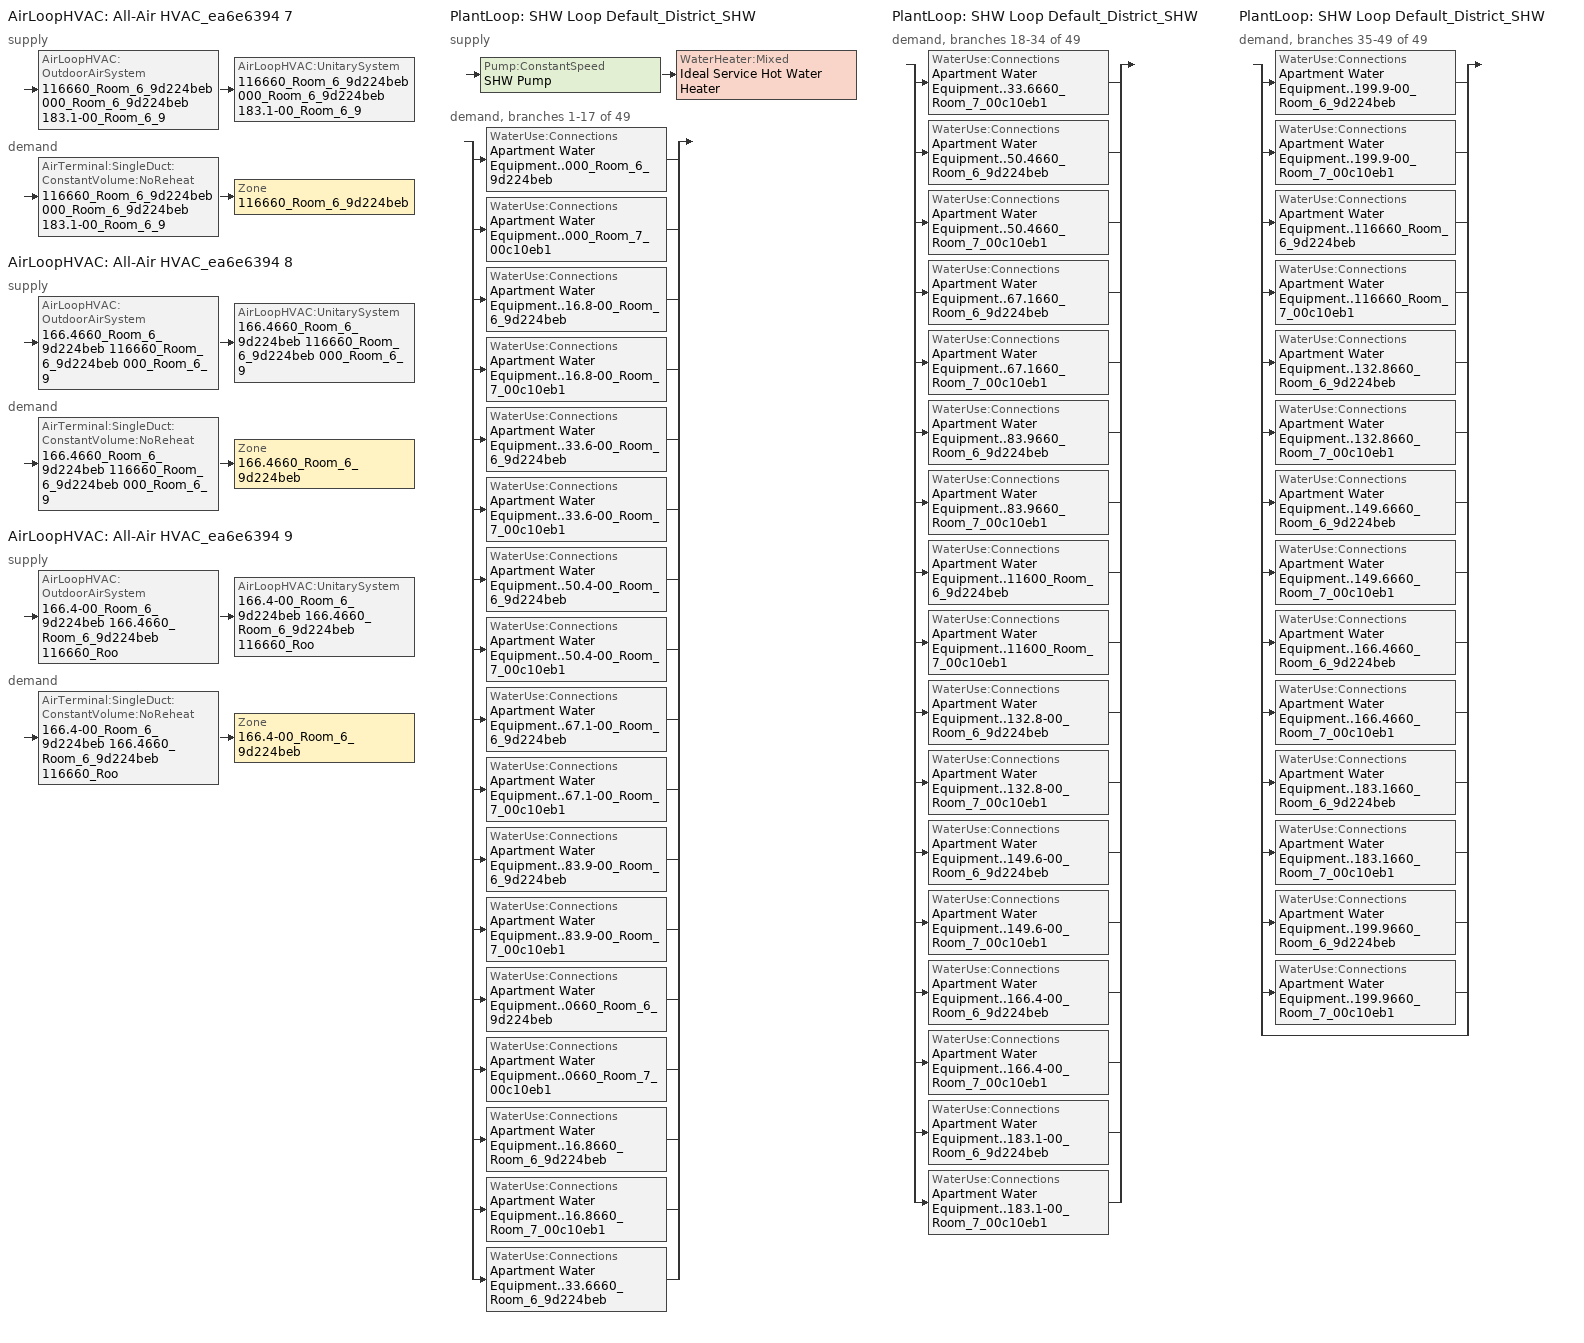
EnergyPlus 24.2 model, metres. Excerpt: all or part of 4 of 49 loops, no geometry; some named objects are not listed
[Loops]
AirLoopHVAC 'All-Air HVAC_ea6e6394 7'
 supply: AirLoopHVAC:OutdoorAirSystem '116660_Room_6_9d224beb 000_Room_6_9d224beb 183.1-00_Room_6_9d224beb 199.9-00_Room_6_9d224beb 67.1660_Room_6_9d224beb 50.4-00_Room_6_9d224beb 199.9660_Room_6_9d224beb 33.6-00_Room_6_9d224beb PSZ-AC OA System' > AirLoopHVAC:UnitarySystem '116660_Room_6_9d224beb 000_Room_6_9d224beb 183.1-00_Room_6_9d224beb 199.9-00_Room_6_9d224beb 67.1660_Room_6_9d224beb 50.4-00_Room_6_9d224beb 199.9660_Room_6_9d224beb 33.6-00_Room_6_9d224beb PSZ-AC Unitary AC'
 demand: AirTerminal:SingleDuct:ConstantVolume:NoReheat '116660_Room_6_9d224beb 000_Room_6_9d224beb 183.1-00_Room_6_9d224beb 199.9-00_Room_6_9d224beb 67.1660_Room_6_9d224beb 50.4-00_Room_6_9d224beb 199.9660_Room_6_9d224beb 33.6-00_Room_6_9d224beb PSZ-AC Diffuser' > Zone '116660_Room_6_9d224beb'
AirLoopHVAC 'All-Air HVAC_ea6e6394 8'
 supply: AirLoopHVAC:OutdoorAirSystem '166.4660_Room_6_9d224beb 116660_Room_6_9d224beb 000_Room_6_9d224beb 183.1-00_Room_6_9d224beb 199.9-00_Room_6_9d224beb 67.1660_Room_6_9d224beb 50.4-00_Room_6_9d224beb 199.9660_Room_6_9d224beb 33.6-00_Room_6_9d224beb PSZ-AC OA System' > AirLoopHVAC:UnitarySystem '166.4660_Room_6_9d224beb 116660_Room_6_9d224beb 000_Room_6_9d224beb 183.1-00_Room_6_9d224beb 199.9-00_Room_6_9d224beb 67.1660_Room_6_9d224beb 50.4-00_Room_6_9d224beb 199.9660_Room_6_9d224beb 33.6-00_Room_6_9d224beb PSZ-AC Unitary AC'
 demand: AirTerminal:SingleDuct:ConstantVolume:NoReheat '166.4660_Room_6_9d224beb 116660_Room_6_9d224beb 000_Room_6_9d224beb 183.1-00_Room_6_9d224beb 199.9-00_Room_6_9d224beb 67.1660_Room_6_9d224beb 50.4-00_Room_6_9d224beb 199.9660_Room_6_9d224beb 33.6-00_Room_6_9d224beb PSZ-AC Diffuser' > Zone '166.4660_Room_6_9d224beb'
AirLoopHVAC 'All-Air HVAC_ea6e6394 9'
 supply: AirLoopHVAC:OutdoorAirSystem '166.4-00_Room_6_9d224beb 166.4660_Room_6_9d224beb 116660_Room_6_9d224beb 000_Room_6_9d224beb 183.1-00_Room_6_9d224beb 199.9-00_Room_6_9d224beb 67.1660_Room_6_9d224beb 50.4-00_Room_6_9d224beb 199.9660_Room_6_9d224beb 33.6-00_Room_6_9d224beb PSZ-AC OA System' > AirLoopHVAC:UnitarySystem '166.4-00_Room_6_9d224beb 166.4660_Room_6_9d224beb 116660_Room_6_9d224beb 000_Room_6_9d224beb 183.1-00_Room_6_9d224beb 199.9-00_Room_6_9d224beb 67.1660_Room_6_9d224beb 50.4-00_Room_6_9d224beb 199.9660_Room_6_9d224beb 33.6-00_Room_6_9d224beb PSZ-AC Unitary AC'
 demand: AirTerminal:SingleDuct:ConstantVolume:NoReheat '166.4-00_Room_6_9d224beb 166.4660_Room_6_9d224beb 116660_Room_6_9d224beb 000_Room_6_9d224beb 183.1-00_Room_6_9d224beb 199.9-00_Room_6_9d224beb 67.1660_Room_6_9d224beb 50.4-00_Room_6_9d224beb 199.9660_Room_6_9d224beb 33.6-00_Room_6_9d224beb PSZ-AC Diffuser' > Zone '166.4-00_Room_6_9d224beb'
PlantLoop 'SHW Loop Default_District_SHW'
 supply: Pump:ConstantSpeed 'SHW Pump' > WaterHeater:Mixed 'Ideal Service Hot Water Heater'
 demand, branches 1-17 of 49: split
  | WaterUse:Connections 'Apartment Water Equipment..000_Room_6_9d224beb'
  | WaterUse:Connections 'Apartment Water Equipment..000_Room_7_00c10eb1'
  | WaterUse:Connections 'Apartment Water Equipment..16.8-00_Room_6_9d224beb'
  | WaterUse:Connections 'Apartment Water Equipment..16.8-00_Room_7_00c10eb1'
  | WaterUse:Connections 'Apartment Water Equipment..33.6-00_Room_6_9d224beb'
  | WaterUse:Connections 'Apartment Water Equipment..33.6-00_Room_7_00c10eb1'
  | WaterUse:Connections 'Apartment Water Equipment..50.4-00_Room_6_9d224beb'
  | WaterUse:Connections 'Apartment Water Equipment..50.4-00_Room_7_00c10eb1'
  | WaterUse:Connections 'Apartment Water Equipment..67.1-00_Room_6_9d224beb'
  | WaterUse:Connections 'Apartment Water Equipment..67.1-00_Room_7_00c10eb1'
  | WaterUse:Connections 'Apartment Water Equipment..83.9-00_Room_6_9d224beb'
  | WaterUse:Connections 'Apartment Water Equipment..83.9-00_Room_7_00c10eb1'
  | WaterUse:Connections 'Apartment Water Equipment..0660_Room_6_9d224beb'
  | WaterUse:Connections 'Apartment Water Equipment..0660_Room_7_00c10eb1'
  | WaterUse:Connections 'Apartment Water Equipment..16.8660_Room_6_9d224beb'
  | WaterUse:Connections 'Apartment Water Equipment..16.8660_Room_7_00c10eb1'
  | WaterUse:Connections 'Apartment Water Equipment..33.6660_Room_6_9d224beb'
PlantLoop 'SHW Loop Default_District_SHW'
 demand, branches 18-34 of 49: split
  | WaterUse:Connections 'Apartment Water Equipment..33.6660_Room_7_00c10eb1'
  | WaterUse:Connections 'Apartment Water Equipment..50.4660_Room_6_9d224beb'
  | WaterUse:Connections 'Apartment Water Equipment..50.4660_Room_7_00c10eb1'
  | WaterUse:Connections 'Apartment Water Equipment..67.1660_Room_6_9d224beb'
  | WaterUse:Connections 'Apartment Water Equipment..67.1660_Room_7_00c10eb1'
  | WaterUse:Connections 'Apartment Water Equipment..83.9660_Room_6_9d224beb'
  | WaterUse:Connections 'Apartment Water Equipment..83.9660_Room_7_00c10eb1'
  | WaterUse:Connections 'Apartment Water Equipment..11600_Room_6_9d224beb'
  | WaterUse:Connections 'Apartment Water Equipment..11600_Room_7_00c10eb1'
  | WaterUse:Connections 'Apartment Water Equipment..132.8-00_Room_6_9d224beb'
  | WaterUse:Connections 'Apartment Water Equipment..132.8-00_Room_7_00c10eb1'
  | WaterUse:Connections 'Apartment Water Equipment..149.6-00_Room_6_9d224beb'
  | WaterUse:Connections 'Apartment Water Equipment..149.6-00_Room_7_00c10eb1'
  | WaterUse:Connections 'Apartment Water Equipment..166.4-00_Room_6_9d224beb'
  | WaterUse:Connections 'Apartment Water Equipment..166.4-00_Room_7_00c10eb1'
  | WaterUse:Connections 'Apartment Water Equipment..183.1-00_Room_6_9d224beb'
  | WaterUse:Connections 'Apartment Water Equipment..183.1-00_Room_7_00c10eb1'
PlantLoop 'SHW Loop Default_District_SHW'
 demand, branches 35-49 of 49: split
  | WaterUse:Connections 'Apartment Water Equipment..199.9-00_Room_6_9d224beb'
  | WaterUse:Connections 'Apartment Water Equipment..199.9-00_Room_7_00c10eb1'
  | WaterUse:Connections 'Apartment Water Equipment..116660_Room_6_9d224beb'
  | WaterUse:Connections 'Apartment Water Equipment..116660_Room_7_00c10eb1'
  | WaterUse:Connections 'Apartment Water Equipment..132.8660_Room_6_9d224beb'
  | WaterUse:Connections 'Apartment Water Equipment..132.8660_Room_7_00c10eb1'
  | WaterUse:Connections 'Apartment Water Equipment..149.6660_Room_6_9d224beb'
  | WaterUse:Connections 'Apartment Water Equipment..149.6660_Room_7_00c10eb1'
  | WaterUse:Connections 'Apartment Water Equipment..166.4660_Room_6_9d224beb'
  | WaterUse:Connections 'Apartment Water Equipment..166.4660_Room_7_00c10eb1'
  | WaterUse:Connections 'Apartment Water Equipment..183.1660_Room_6_9d224beb'
  | WaterUse:Connections 'Apartment Water Equipment..183.1660_Room_7_00c10eb1'
  | WaterUse:Connections 'Apartment Water Equipment..199.9660_Room_6_9d224beb'
  | WaterUse:Connections 'Apartment Water Equipment..199.9660_Room_7_00c10eb1'
  | bypass
[ZoneControl:Thermostat] Temperature Difference Between Cutout And Setpoint {deltaC}=0
Name | Zone or ZoneList | Control Type Schedule | Control 1
116660_Room_6_9d224beb Thermostat | 116660_Room_6_9d224beb | 116660_Room_6_9d224beb Thermostat Schedule | Setpoint_bbafeea7..116660_Room_6_9d224beb
166.4-00_Room_6_9d224beb Thermostat | 166.4-00_Room_6_9d224beb | 166.4-00_Room_6_9d224beb Thermostat Schedule | Setpoint_bbafeea7..166.4-00_Room_6_9d224beb
166.4660_Room_6_9d224beb Thermostat | 166.4660_Room_6_9d224beb | 166.4660_Room_6_9d224beb Thermostat Schedule | Setpoint_bbafeea7..166.4660_Room_6_9d224beb
[ThermostatSetpoint:DualSetpoint] Heating Setpoint Temperature Schedule=17_heating_sch; Cooling Setpoint Temperature Schedule=17_cooling_sch
Setpoint_bbafeea7..116660_Room_6_9d224beb; Setpoint_bbafeea7..166.4-00_Room_6_9d224beb; Setpoint_bbafeea7..166.4660_Room_6_9d224beb
[AirTerminal:SingleDuct:ConstantVolume:NoReheat] Availability Schedule=Always On Discrete; Maximum Air Flow Rate {m3/s}=AutoSize
116660_Room_6_9d224beb 000_Room_6_9d224beb 183.1-00_Room_6_9d224beb 199.9-00_Room_6_9d224beb 67.1660_Room_6_9d224beb 50.4-00_Room_6_9d224beb 199.9660_Room_6_9d224beb 33.6-00_Room_6_9d224beb PSZ-AC Diffuser; 166.4-00_Room_6_9d224beb 166.4660_Room_6_9d224beb 116660_Room_6_9d224beb 000_Room_6_9d224beb 183.1-00_Room_6_9d224beb 199.9-00_Room_6_9d224beb 67.1660_Room_6_9d224beb 50.4-00_Room_6_9d224beb 199.9660_Room_6_9d224beb 33.6-00_Room_6_9d224beb PSZ-AC Diffuser; 166.4660_Room_6_9d224beb 116660_Room_6_9d224beb 000_Room_6_9d224beb 183.1-00_Room_6_9d224beb 199.9-00_Room_6_9d224beb 67.1660_Room_6_9d224beb 50.4-00_Room_6_9d224beb 199.9660_Room_6_9d224beb 33.6-00_Room_6_9d224beb PSZ-AC Diffuser
[Zone equipment]
116660_Room_6_9d224beb: 116660_Room_6_9d224beb 000_Room_6_9d224beb 183.1-00_Room_6_9d224beb 199.9-00_Room_6_9d224beb 67.1660_Room_6_9d224beb 50.4-00_Room_6_9d224beb 199.9660_Room_6_9d224beb 33.6-00_Room_6_9d224beb PSZ-AC Diffuser
166.4-00_Room_6_9d224beb: 166.4-00_Room_6_9d224beb 166.4660_Room_6_9d224beb 116660_Room_6_9d224beb 000_Room_6_9d224beb 183.1-00_Room_6_9d224beb 199.9-00_Room_6_9d224beb 67.1660_Room_6_9d224beb 50.4-00_Room_6_9d224beb 199.9660_Room_6_9d224beb 33.6-00_Room_6_9d224beb PSZ-AC Diffuser
166.4660_Room_6_9d224beb: 166.4660_Room_6_9d224beb 116660_Room_6_9d224beb 000_Room_6_9d224beb 183.1-00_Room_6_9d224beb 199.9-00_Room_6_9d224beb 67.1660_Room_6_9d224beb 50.4-00_Room_6_9d224beb 199.9660_Room_6_9d224beb 33.6-00_Room_6_9d224beb PSZ-AC Diffuser
[Sizing:Zone] Zone Cooling Design Supply Air Temperature Input Method=SupplyAirTemperature; Zone Cooling Design Supply Air Temperature {C}=12.7778; Zone Cooling Design Supply Air Temperature Difference {deltaC}=11.11; Zone Heating Design Supply Air Temperature Input Method=SupplyAirTemperature; Zone Heating Design Supply Air Temperature {C}=50; Zone Heating Design Supply Air Temperature Difference {deltaC}=11.11; Zone Cooling Design Supply Air Humidity Ratio {kgWater/kgDryAir}=0.0085; Zone Heating Design Supply Air Humidity Ratio {kgWater/kgDryAir}=0.008; Cooling Design Air Flow Method=DesignDay; Cooling Design Air Flow Rate {m3/s}=0; Cooling Minimum Air Flow per Zone Floor Area {m3/s-m2}=0.000762; Cooling Minimum Air Flow {m3/s}=0; Cooling Minimum Air Flow Fraction=0; Heating Design Air Flow Method=DesignDay; Heating Design Air Flow Rate {m3/s}=0; Heating Maximum Air Flow per Zone Floor Area {m3/s-m2}=0.002032; Heating Maximum Air Flow {m3/s}=0.141576; Heating Maximum Air Flow Fraction=0.3; Account for Dedicated Outdoor Air System=No; Zone Load Sizing Method=Sensible Load Only No Latent Load; Zone Latent Cooling Design Supply Air Humidity Ratio Input Method=HumidityRatioDifference; Zone Cooling Design Supply Air Humidity Ratio Difference {kgWater/kgDryAir}=0.005; Zone Latent Heating Design Supply Air Humidity Ratio Input Method=HumidityRatioDifference; Zone Humidification Design Supply Air Humidity Ratio Difference {kgWater/kgDryAir}=0.005; Type of Space Sum to Use=Coincident
Name | Design Specification Outdoor Air Object
116660_Room_6_9d224beb | 116660_Room_6_9d224beb DSOA Space List
166.4-00_Room_6_9d224beb | 166.4-00_Room_6_9d224beb DSOA Space List
166.4660_Room_6_9d224beb | 166.4660_Room_6_9d224beb DSOA Space List
[Controller:MechanicalVentilation] Availability Schedule=D_ResNatVentOnCZ01_Yr; Demand Controlled Ventilation=No; System Outdoor Air Method=ZoneSum; Design Specification Outdoor Air Object Name 1=Ventilation_be4b2928
Name | Zone or ZoneList Name 1
Controller Mechanical Ventilation 8 | 116660_Room_6_9d224beb
Controller Mechanical Ventilation 10 | 166.4-00_Room_6_9d224beb
Controller Mechanical Ventilation 9 | 166.4660_Room_6_9d224beb
[DesignSpecification:OutdoorAir]
Ventilation_be4b2928: Outdoor Air Method=Sum; Outdoor Air Flow per Person {m3/s-person}=0; Outdoor Air Flow per Zone Floor Area {m3/s-m2}=0; Outdoor Air Flow per Zone {m3/s}=0.02831; Outdoor Air Flow Air Changes per Hour {1/hr}=0; Outdoor Air Schedule=D_ResNatVentOnCZ01_Yr
[DesignSpecification:OutdoorAir:SpaceList] Space Design Specification Outdoor Air Object Name 1=Ventilation_be4b2928
Name | Space Name 1
116660_Room_6_9d224beb DSOA Space List | 116660_Room_6_9d224beb_Space
166.4-00_Room_6_9d224beb DSOA Space List | 166.4-00_Room_6_9d224beb_Space
166.4660_Room_6_9d224beb DSOA Space List | 166.4660_Room_6_9d224beb_Space
[AirLoopHVAC] Design Supply Air Flow Rate {m3/s}=AutoSize; Design Return Air Flow Fraction of Supply Air Flow=1
All-Air HVAC_ea6e6394 7; All-Air HVAC_ea6e6394 8; All-Air HVAC_ea6e6394 9
[Sizing:System] Type of Load to Size On=Sensible; Design Outdoor Air Flow Rate {m3/s}=Autosize; Central Heating Maximum System Air Flow Ratio=1; Preheat Design Temperature {C}=7.22222; Preheat Design Humidity Ratio {kgWater/kgDryAir}=0.008; Precool Design Temperature {C}=12.7778; Precool Design Humidity Ratio {kgWater/kgDryAir}=0.008; Central Cooling Design Supply Air Temperature {C}=12.7778; Central Heating Design Supply Air Temperature {C}=50; Type of Zone Sum to Use=Coincident; 100% Outdoor Air in Cooling=No; 100% Outdoor Air in Heating=No; Central Cooling Design Supply Air Humidity Ratio {kgWater/kgDryAir}=0.0085; Central Heating Design Supply Air Humidity Ratio {kgWater/kgDryAir}=0.008; Cooling Supply Air Flow Rate Method=DesignDay; Cooling Supply Air Flow Rate {m3/s}=0; Cooling Supply Air Flow Rate Per Floor Area {m3/s-m2}=0.00996765; Cooling Fraction of Autosized Cooling Supply Air Flow Rate=1; Cooling Supply Air Flow Rate Per Unit Cooling Capacity {m3/s-W}=3.94755e-05; Heating Supply Air Flow Rate Method=DesignDay; Heating Supply Air Flow Rate {m3/s}=0; Heating Supply Air Flow Rate Per Floor Area {m3/s-m2}=0.00996765; Heating Fraction of Autosized Heating Supply Air Flow Rate=1; Heating Fraction of Autosized Cooling Supply Air Flow Rate=1; Heating Supply Air Flow Rate Per Unit Heating Capacity {m3/s-W}=3.15882e-05; System Outdoor Air Method=ZoneSum; Zone Maximum Outdoor Air Fraction=1; Cooling Design Capacity Method=CoolingDesignCapacity; Cooling Design Capacity {W}=Autosize; Cooling Design Capacity Per Floor Area {W/m2}=234.7; Fraction of Autosized Cooling Design Capacity=1; Heating Design Capacity Method=HeatingDesignCapacity; Heating Design Capacity {W}=Autosize; Heating Design Capacity Per Floor Area {W/m2}=157; Fraction of Autosized Heating Design Capacity=1; Central Cooling Capacity Control Method=OnOff; Occupant Diversity=Autosize
All-Air HVAC_ea6e6394 7; All-Air HVAC_ea6e6394 8; All-Air HVAC_ea6e6394 9
[Controller:OutdoorAir] Minimum Outdoor Air Flow Rate {m3/s}=Autosize; Maximum Outdoor Air Flow Rate {m3/s}=Autosize; Economizer Control Type=NoEconomizer; Economizer Control Action Type=ModulateFlow; Economizer Maximum Limit Dry-Bulb Temperature {C}=28; Economizer Maximum Limit Enthalpy {J/kg}=64000; Lockout Type=NoLockout; Minimum Limit Type=FixedMinimum; Minimum Outdoor Air Schedule=D_ResNatVentOnCZ01_Yr; High Humidity Control=No; High Humidity Outdoor Air Flow Ratio=1; Control High Indoor Humidity Based on Outdoor Humidity Ratio=Yes; Heat Recovery Bypass Control Type=BypassWhenWithinEconomizerLimits; Economizer Operation Staging=InterlockedWithMechanicalCooling
Name | Mechanical Ventilation Controller
116660_Room_6_9d224beb 000_Room_6_9d224beb 183.1-00_Room_6_9d224beb 199.9-00_Room_6_9d224beb 67.1660_Room_6_9d224beb 50.4-00_Room_6_9d224beb 199.9660_Room_6_9d224beb 33.6-00_Room_6_9d224beb PSZ-AC OA System Controller | Controller Mechanical Ventilation 8
166.4660_Room_6_9d224beb 116660_Room_6_9d224beb 000_Room_6_9d224beb 183.1-00_Room_6_9d224beb 199.9-00_Room_6_9d224beb 67.1660_Room_6_9d224beb 50.4-00_Room_6_9d224beb 199.9660_Room_6_9d224beb 33.6-00_Room_6_9d224beb PSZ-AC OA System Controller | Controller Mechanical Ventilation 9
166.4-00_Room_6_9d224beb 166.4660_Room_6_9d224beb 116660_Room_6_9d224beb 000_Room_6_9d224beb 183.1-00_Room_6_9d224beb 199.9-00_Room_6_9d224beb 67.1660_Room_6_9d224beb 50.4-00_Room_6_9d224beb 199.9660_Room_6_9d224beb 33.6-00_Room_6_9d224beb PSZ-AC OA System Controller | Controller Mechanical Ventilation 10
[SetpointManager:MixedAir] Control Variable=Temperature
Name | Setpoint Node or NodeList
All-Air HVAC_ea6e6394 7 Mixed Air Node OS Default SPM | All-Air HVAC_ea6e6394 7 Mixed Air Node
All-Air HVAC_ea6e6394 8 Mixed Air Node OS Default SPM | All-Air HVAC_ea6e6394 8 Mixed Air Node
All-Air HVAC_ea6e6394 9 Mixed Air Node OS Default SPM | All-Air HVAC_ea6e6394 9 Mixed Air Node
[AirLoopHVAC:UnitarySystem] Control Type=Load; Dehumidification Control Type=None; Availability Schedule=Always On Discrete; Fan Placement=DrawThrough; Supply Air Fan Operating Mode Schedule=Always On Discrete; DX Heating Coil Sizing Ratio=1; Use DOAS DX Cooling Coil=No; Minimum Supply Air Temperature {C}=2; Latent Load Control=SensibleOnlyLoadControl; Cooling Supply Air Flow Rate Method=SupplyAirFlowRate; Cooling Supply Air Flow Rate {m3/s}=Autosize; Heating Supply Air Flow Rate Method=SupplyAirFlowRate; Heating Supply Air Flow Rate {m3/s}=Autosize; No Load Supply Air Flow Rate Method=None; No Load Supply Air Flow Rate Control Set To Low Speed=Yes; Maximum Supply Air Temperature {C}=80; Maximum Outdoor Dry-Bulb Temperature for Supplemental Heater Operation {C}=21; Ancillary On-Cycle Electric Power {W}=0; Ancillary Off-Cycle Electric Power {W}=0
Name | Controlling Zone or Thermostat Location | Supply Fan | Heating Coil | Cooling Coil | Supplemental Heating Coil
116660_Room_6_9d224beb 000_Room_6_9d224beb 183.1-00_Room_6_9d224beb 199.9-00_Room_6_9d224beb 67.1660_Room_6_9d224beb 50.4-00_Room_6_9d224beb 199.9660_Room_6_9d224beb 33.6-00_Room_6_9d224beb PSZ-AC Unitary AC | 116660_Room_6_9d224beb | 116660_Room_6_9d224beb 000_Room_6_9d224beb 183.1-00_Room_6_9d224beb 199.9-00_Room_6_9d224beb 67.1660_Room_6_9d224beb 50.4-00_Room_6_9d224beb 199.9660_Room_6_9d224beb 33.6-00_Room_6_9d224beb PSZ-AC Fan | 116660_Room_6_9d224beb 000_Room_6_9d224beb 183.1-00_Room_6_9d224beb 199.9-00_Room_6_9d224beb 67.1660_Room_6_9d224beb 50.4-00_Room_6_9d224beb 199.9660_Room_6_9d224beb 33.6-00_Room_6_9d224beb PSZ-AC Electric Htg Coil | 116660_Room_6_9d224beb 000_Room_6_9d224beb 183.1-00_Room_6_9d224beb 199.9-00_Room_6_9d224beb 67.1660_Room_6_9d224beb 50.4-00_Room_6_9d224beb 199.9660_Room_6_9d224beb 33.6-00_Room_6_9d224beb PSZ-AC 1spd DX AC Clg Coil | 116660_Room_6_9d224beb 000_Room_6_9d224beb 183.1-00_Room_6_9d224beb 199.9-00_Room_6_9d224beb 67.1660_Room_6_9d224beb 50.4-00_Room_6_9d224beb 199.9660_Room_6_9d224beb 33.6-00_Room_6_9d224beb PSZ-AC No Heat
166.4660_Room_6_9d224beb 116660_Room_6_9d224beb 000_Room_6_9d224beb 183.1-00_Room_6_9d224beb 199.9-00_Room_6_9d224beb 67.1660_Room_6_9d224beb 50.4-00_Room_6_9d224beb 199.9660_Room_6_9d224beb 33.6-00_Room_6_9d224beb PSZ-AC Unitary AC | 166.4660_Room_6_9d224beb | 166.4660_Room_6_9d224beb 116660_Room_6_9d224beb 000_Room_6_9d224beb 183.1-00_Room_6_9d224beb 199.9-00_Room_6_9d224beb 67.1660_Room_6_9d224beb 50.4-00_Room_6_9d224beb 199.9660_Room_6_9d224beb 33.6-00_Room_6_9d224beb PSZ-AC Fan | 166.4660_Room_6_9d224beb 116660_Room_6_9d224beb 000_Room_6_9d224beb 183.1-00_Room_6_9d224beb 199.9-00_Room_6_9d224beb 67.1660_Room_6_9d224beb 50.4-00_Room_6_9d224beb 199.9660_Room_6_9d224beb 33.6-00_Room_6_9d224beb PSZ-AC Electric Htg Coil | 166.4660_Room_6_9d224beb 116660_Room_6_9d224beb 000_Room_6_9d224beb 183.1-00_Room_6_9d224beb 199.9-00_Room_6_9d224beb 67.1660_Room_6_9d224beb 50.4-00_Room_6_9d224beb 199.9660_Room_6_9d224beb 33.6-00_Room_6_9d224beb PSZ-AC 1spd DX AC Clg Coil | 166.4660_Room_6_9d224beb 116660_Room_6_9d224beb 000_Room_6_9d224beb 183.1-00_Room_6_9d224beb 199.9-00_Room_6_9d224beb 67.1660_Room_6_9d224beb 50.4-00_Room_6_9d224beb 199.9660_Room_6_9d224beb 33.6-00_Room_6_9d224beb PSZ-AC No Heat
166.4-00_Room_6_9d224beb 166.4660_Room_6_9d224beb 116660_Room_6_9d224beb 000_Room_6_9d224beb 183.1-00_Room_6_9d224beb 199.9-00_Room_6_9d224beb 67.1660_Room_6_9d224beb 50.4-00_Room_6_9d224beb 199.9660_Room_6_9d224beb 33.6-00_Room_6_9d224beb PSZ-AC Unitary AC | 166.4-00_Room_6_9d224beb | 166.4-00_Room_6_9d224beb 166.4660_Room_6_9d224beb 116660_Room_6_9d224beb 000_Room_6_9d224beb 183.1-00_Room_6_9d224beb 199.9-00_Room_6_9d224beb 67.1660_Room_6_9d224beb 50.4-00_Room_6_9d224beb 199.9660_Room_6_9d224beb 33.6-00_Room_6_9d224beb PSZ-AC Fan | 166.4-00_Room_6_9d224beb 166.4660_Room_6_9d224beb 116660_Room_6_9d224beb 000_Room_6_9d224beb 183.1-00_Room_6_9d224beb 199.9-00_Room_6_9d224beb 67.1660_Room_6_9d224beb 50.4-00_Room_6_9d224beb 199.9660_Room_6_9d224beb 33.6-00_Room_6_9d224beb PSZ-AC Electric Htg Coil | 166.4-00_Room_6_9d224beb 166.4660_Room_6_9d224beb 116660_Room_6_9d224beb 000_Room_6_9d224beb 183.1-00_Room_6_9d224beb 199.9-00_Room_6_9d224beb 67.1660_Room_6_9d224beb 50.4-00_Room_6_9d224beb 199.9660_Room_6_9d224beb 33.6-00_Room_6_9d224beb PSZ-AC 1spd DX AC Clg Coil | 166.4-00_Room_6_9d224beb 166.4660_Room_6_9d224beb 116660_Room_6_9d224beb 000_Room_6_9d224beb 183.1-00_Room_6_9d224beb 199.9-00_Room_6_9d224beb 67.1660_Room_6_9d224beb 50.4-00_Room_6_9d224beb 199.9660_Room_6_9d224beb 33.6-00_Room_6_9d224beb PSZ-AC No Heat
[Fan:OnOff] Availability Schedule=Always On Discrete; Fan Total Efficiency=0.54; Pressure Rise {Pa}=622.099; Maximum Flow Rate {m3/s}=Autosize; Motor Efficiency=0.9; Motor In Airstream Fraction=1
Name | Fan Power Ratio Function of Speed Ratio Curve | Fan Efficiency Ratio Function of Speed Ratio Curve
116660_Room_6_9d224beb 000_Room_6_9d224beb 183.1-00_Room_6_9d224beb 199.9-00_Room_6_9d224beb 67.1660_Room_6_9d224beb 50.4-00_Room_6_9d224beb 199.9660_Room_6_9d224beb 33.6-00_Room_6_9d224beb PSZ-AC Fan | Fan On Off Power Curve 7 | Fan On Off Efficiency Curve 7
166.4660_Room_6_9d224beb 116660_Room_6_9d224beb 000_Room_6_9d224beb 183.1-00_Room_6_9d224beb 199.9-00_Room_6_9d224beb 67.1660_Room_6_9d224beb 50.4-00_Room_6_9d224beb 199.9660_Room_6_9d224beb 33.6-00_Room_6_9d224beb PSZ-AC Fan | Fan On Off Power Curve 8 | Fan On Off Efficiency Curve 8
166.4-00_Room_6_9d224beb 166.4660_Room_6_9d224beb 116660_Room_6_9d224beb 000_Room_6_9d224beb 183.1-00_Room_6_9d224beb 199.9-00_Room_6_9d224beb 67.1660_Room_6_9d224beb 50.4-00_Room_6_9d224beb 199.9660_Room_6_9d224beb 33.6-00_Room_6_9d224beb PSZ-AC Fan | Fan On Off Power Curve 9 | Fan On Off Efficiency Curve 9
[Coil:Heating:Electric] Efficiency=1
Name | Availability Schedule | Nominal Capacity {W}
116660_Room_6_9d224beb 000_Room_6_9d224beb 183.1-00_Room_6_9d224beb 199.9-00_Room_6_9d224beb 67.1660_Room_6_9d224beb 50.4-00_Room_6_9d224beb 199.9660_Room_6_9d224beb 33.6-00_Room_6_9d224beb PSZ-AC Electric Htg Coil; 166.4660_Room_6_9d224beb 116660_Room_6_9d224beb 000_Room_6_9d224beb 183.1-00_Room_6_9d224beb 199.9-00_Room_6_9d224beb 67.1660_Room_6_9d224beb 50.4-00_Room_6_9d224beb 199.9660_Room_6_9d224beb 33.6-00_Room_6_9d224beb PSZ-AC Electric Htg Coil; 166.4-00_Room_6_9d224beb 166.4660_Room_6_9d224beb 116660_Room_6_9d224beb 000_Room_6_9d224beb 183.1-00_Room_6_9d224beb 199.9-00_Room_6_9d224beb 67.1660_Room_6_9d224beb 50.4-00_Room_6_9d224beb 199.9660_Room_6_9d224beb 33.6-00_Room_6_9d224beb PSZ-AC Electric Htg Coil | Always On Discrete | Autosize
116660_Room_6_9d224beb 000_Room_6_9d224beb 183.1-00_Room_6_9d224beb 199.9-00_Room_6_9d224beb 67.1660_Room_6_9d224beb 50.4-00_Room_6_9d224beb 199.9660_Room_6_9d224beb 33.6-00_Room_6_9d224beb PSZ-AC No Heat; 166.4660_Room_6_9d224beb 116660_Room_6_9d224beb 000_Room_6_9d224beb 183.1-00_Room_6_9d224beb 199.9-00_Room_6_9d224beb 67.1660_Room_6_9d224beb 50.4-00_Room_6_9d224beb 199.9660_Room_6_9d224beb 33.6-00_Room_6_9d224beb PSZ-AC No Heat; 166.4-00_Room_6_9d224beb 166.4660_Room_6_9d224beb 116660_Room_6_9d224beb 000_Room_6_9d224beb 183.1-00_Room_6_9d224beb 199.9-00_Room_6_9d224beb 67.1660_Room_6_9d224beb 50.4-00_Room_6_9d224beb 199.9660_Room_6_9d224beb 33.6-00_Room_6_9d224beb PSZ-AC No Heat | Always Off Discrete | 0
[Coil:Cooling:DX:SingleSpeed] Availability Schedule=Always On Discrete; Gross Rated Total Cooling Capacity {W}=Autosize; Gross Rated Sensible Heat Ratio=Autosize; Gross Rated Cooling COP {W/W}=3; Rated Air Flow Rate {m3/s}=Autosize; Rated Evaporator Fan Power Per Volume Flow Rate 2017 {W/(m3/s)}=773.3; Rated Evaporator Fan Power Per Volume Flow Rate 2023 {W/(m3/s)}=934.4; Minimum Outdoor Dry-Bulb Temperature for Compressor Operation {C}=-25; Nominal Time for Condensate Removal to Begin {s}=0; Ratio of Initial Moisture Evaporation Rate and Steady State Latent Capacity=0; Maximum Cycling Rate {cycles/hr}=0; Latent Capacity Time Constant {s}=0; Condenser Type=AirCooled; Evaporative Condenser Effectiveness=0.9; Evaporative Condenser Air Flow Rate {m3/s}=Autosize; Evaporative Condenser Pump Rated Power Consumption {W}=Autosize; Crankcase Heater Capacity {W}=0; Maximum Outdoor Dry-Bulb Temperature for Crankcase Heater Operation {C}=10; Basin Heater Capacity {W/K}=0; Basin Heater Setpoint Temperature {C}=2
Name | Total Cooling Capacity Function of Temperature Curve | Total Cooling Capacity Function of Flow Fraction Curve | Energy Input Ratio Function of Temperature Curve | Energy Input Ratio Function of Flow Fraction Curve | Part Load Fraction Correlation Curve
116660_Room_6_9d224beb 000_Room_6_9d224beb 183.1-00_Room_6_9d224beb 199.9-00_Room_6_9d224beb 67.1660_Room_6_9d224beb 50.4-00_Room_6_9d224beb 199.9660_Room_6_9d224beb 33.6-00_Room_6_9d224beb PSZ-AC 1spd DX AC Clg Coil | Curve Biquadratic 31 | Curve Quadratic 46 | Curve Biquadratic 32 | Curve Quadratic 47 | Curve Quadratic 48
166.4660_Room_6_9d224beb 116660_Room_6_9d224beb 000_Room_6_9d224beb 183.1-00_Room_6_9d224beb 199.9-00_Room_6_9d224beb 67.1660_Room_6_9d224beb 50.4-00_Room_6_9d224beb 199.9660_Room_6_9d224beb 33.6-00_Room_6_9d224beb PSZ-AC 1spd DX AC Clg Coil | Curve Biquadratic 35 | Curve Quadratic 52 | Curve Biquadratic 36 | Curve Quadratic 53 | Curve Quadratic 54
166.4-00_Room_6_9d224beb 166.4660_Room_6_9d224beb 116660_Room_6_9d224beb 000_Room_6_9d224beb 183.1-00_Room_6_9d224beb 199.9-00_Room_6_9d224beb 67.1660_Room_6_9d224beb 50.4-00_Room_6_9d224beb 199.9660_Room_6_9d224beb 33.6-00_Room_6_9d224beb PSZ-AC 1spd DX AC Clg Coil | Curve Biquadratic 39 | Curve Quadratic 58 | Curve Biquadratic 40 | Curve Quadratic 59 | Curve Quadratic 60
[SetpointManager:SingleZone:Reheat] Control Variable=Temperature; Minimum Supply Air Temperature {C}=12.7778; Maximum Supply Air Temperature {C}=50
Name | Control Zone | Setpoint Node or NodeList
116660_Room_6_9d224beb Setpoint Manager SZ Reheat | 116660_Room_6_9d224beb | All-Air HVAC_ea6e6394 7 Supply Outlet Node
166.4660_Room_6_9d224beb Setpoint Manager SZ Reheat | 166.4660_Room_6_9d224beb | All-Air HVAC_ea6e6394 8 Supply Outlet Node
166.4-00_Room_6_9d224beb Setpoint Manager SZ Reheat | 166.4-00_Room_6_9d224beb | All-Air HVAC_ea6e6394 9 Supply Outlet Node
[PlantLoop]
SHW Loop Default_District_SHW: Fluid Type=Water; Plant Equipment Operation Scheme=SHW Loop Default_District_SHW Operation Schemes; Maximum Loop Temperature {C}=40.55; Minimum Loop Temperature {C}=10; Maximum Loop Flow Rate {m3/s}=Autosize; Minimum Loop Flow Rate {m3/s}=0; Plant Loop Volume {m3}=Autocalculate; Load Distribution Scheme=Optimal; Plant Loop Demand Calculation Scheme=SingleSetpoint; Common Pipe Simulation=None
[Sizing:Plant]
SHW Loop Default_District_SHW: Loop Type=Heating; Design Loop Exit Temperature {C}=40.55; Loop Design Temperature Difference {deltaC}=5; Sizing Option=NonCoincident; Zone Timesteps in Averaging Window=1; Coincident Sizing Factor Mode=None
[Pump:ConstantSpeed]
SHW Pump: Design Flow Rate {m3/s}=Autosize; Design Pump Head {Pa}=29891; Design Power Consumption {W}=Autosize; Motor Efficiency=0.9; Fraction of Motor Inefficiencies to Fluid Stream=0; Pump Control Type=Intermittent; Design Power Sizing Method=PowerPerFlowPerPressure; Design Electric Power per Unit Flow Rate {W/(m3/s)}=348701.1; Design Shaft Power per Unit Flow Rate per Unit Head {W-s/m3-Pa}=1.28205
[WaterHeater:Mixed]
Ideal Service Hot Water Heater: Tank Volume {m3}=0; Setpoint Temperature Schedule=Schedule Ruleset 2; Deadband Temperature Difference {deltaC}=2; Maximum Temperature Limit {C}=82.22; Heater Control Type=Modulate; Heater Maximum Capacity {W}=1000000; Heater Ignition Minimum Flow Rate {m3/s}=0; Heater Ignition Delay {s}=0; Heater Fuel Type=DistrictHeatingWater; Heater Thermal Efficiency=1; Off Cycle Parasitic Fuel Consumption Rate {W}=20; Off Cycle Parasitic Fuel Type=DistrictHeatingWater; Off Cycle Parasitic Heat Fraction to Tank=0.8; On Cycle Parasitic Fuel Consumption Rate {W}=0; On Cycle Parasitic Fuel Type=DistrictHeatingWater; On Cycle Parasitic Heat Fraction to Tank=0; Ambient Temperature Indicator=Schedule; Ambient Temperature Schedule=22C Ambient Condition; Off Cycle Loss Coefficient to Ambient Temperature {W/K}=0; Off Cycle Loss Fraction to Zone=1; On Cycle Loss Coefficient to Ambient Temperature {W/K}=0; On Cycle Loss Fraction to Zone=1; Use Side Effectiveness=1; Source Side Effectiveness=1; Use Side Design Flow Rate {m3/s}=Autosize; Source Side Design Flow Rate {m3/s}=Autosize; Indirect Water Heating Recovery Time {hr}=1.5; Source Side Flow Control Mode=IndirectHeatPrimarySetpoint
[WaterHeater:Sizing]
Ideal Service Hot Water Heater: Design Mode=PeakDraw; Time Storage Can Meet Peak Draw {hr}=0.538503; Time for Tank Recovery {hr}=0; Nominal Tank Volume for Autosizing Plant Connections {m3}=1
[WaterUse:Connections] Hot Water Supply Temperature Schedule=40.55C Hot Water; Drain Water Heat Exchanger Type=None; Drain Water Heat Exchanger Destination=Plant
Name | Water Use Equipment Name 1
Apartment Water Equipment..000_Room_6_9d224beb | Apartment Water Equipment..000_Room_6_9d224beb
Apartment Water Equipment..000_Room_7_00c10eb1 | Apartment Water Equipment..000_Room_7_00c10eb1
Apartment Water Equipment..16.8-00_Room_6_9d224beb | Apartment Water Equipment..16.8-00_Room_6_9d224beb
Apartment Water Equipment..16.8-00_Room_7_00c10eb1 | Apartment Water Equipment..16.8-00_Room_7_00c10eb1
Apartment Water Equipment..33.6-00_Room_6_9d224beb | Apartment Water Equipment..33.6-00_Room_6_9d224beb
Apartment Water Equipment..33.6-00_Room_7_00c10eb1 | Apartment Water Equipment..33.6-00_Room_7_00c10eb1
Apartment Water Equipment..50.4-00_Room_6_9d224beb | Apartment Water Equipment..50.4-00_Room_6_9d224beb
Apartment Water Equipment..50.4-00_Room_7_00c10eb1 | Apartment Water Equipment..50.4-00_Room_7_00c10eb1
Apartment Water Equipment..67.1-00_Room_6_9d224beb | Apartment Water Equipment..67.1-00_Room_6_9d224beb
Apartment Water Equipment..67.1-00_Room_7_00c10eb1 | Apartment Water Equipment..67.1-00_Room_7_00c10eb1
Apartment Water Equipment..83.9-00_Room_6_9d224beb | Apartment Water Equipment..83.9-00_Room_6_9d224beb
Apartment Water Equipment..83.9-00_Room_7_00c10eb1 | Apartment Water Equipment..83.9-00_Room_7_00c10eb1
Apartment Water Equipment..0660_Room_6_9d224beb | Apartment Water Equipment..0660_Room_6_9d224beb
Apartment Water Equipment..0660_Room_7_00c10eb1 | Apartment Water Equipment..0660_Room_7_00c10eb1
Apartment Water Equipment..16.8660_Room_6_9d224beb | Apartment Water Equipment..16.8660_Room_6_9d224beb
Apartment Water Equipment..16.8660_Room_7_00c10eb1 | Apartment Water Equipment..16.8660_Room_7_00c10eb1
Apartment Water Equipment..33.6660_Room_6_9d224beb | Apartment Water Equipment..33.6660_Room_6_9d224beb
Apartment Water Equipment..33.6660_Room_7_00c10eb1 | Apartment Water Equipment..33.6660_Room_7_00c10eb1
Apartment Water Equipment..50.4660_Room_6_9d224beb | Apartment Water Equipment..50.4660_Room_6_9d224beb
Apartment Water Equipment..50.4660_Room_7_00c10eb1 | Apartment Water Equipment..50.4660_Room_7_00c10eb1
Apartment Water Equipment..67.1660_Room_6_9d224beb | Apartment Water Equipment..67.1660_Room_6_9d224beb
Apartment Water Equipment..67.1660_Room_7_00c10eb1 | Apartment Water Equipment..67.1660_Room_7_00c10eb1
Apartment Water Equipment..83.9660_Room_6_9d224beb | Apartment Water Equipment..83.9660_Room_6_9d224beb
Apartment Water Equipment..83.9660_Room_7_00c10eb1 | Apartment Water Equipment..83.9660_Room_7_00c10eb1
Apartment Water Equipment..11600_Room_6_9d224beb | Apartment Water Equipment..11600_Room_6_9d224beb
Apartment Water Equipment..11600_Room_7_00c10eb1 | Apartment Water Equipment..11600_Room_7_00c10eb1
Apartment Water Equipment..132.8-00_Room_6_9d224beb | Apartment Water Equipment..132.8-00_Room_6_9d224beb
Apartment Water Equipment..132.8-00_Room_7_00c10eb1 | Apartment Water Equipment..132.8-00_Room_7_00c10eb1
Apartment Water Equipment..149.6-00_Room_6_9d224beb | Apartment Water Equipment..149.6-00_Room_6_9d224beb
Apartment Water Equipment..149.6-00_Room_7_00c10eb1 | Apartment Water Equipment..149.6-00_Room_7_00c10eb1
Apartment Water Equipment..166.4-00_Room_6_9d224beb | Apartment Water Equipment..166.4-00_Room_6_9d224beb
Apartment Water Equipment..166.4-00_Room_7_00c10eb1 | Apartment Water Equipment..166.4-00_Room_7_00c10eb1
Apartment Water Equipment..183.1-00_Room_6_9d224beb | Apartment Water Equipment..183.1-00_Room_6_9d224beb
Apartment Water Equipment..183.1-00_Room_7_00c10eb1 | Apartment Water Equipment..183.1-00_Room_7_00c10eb1
Apartment Water Equipment..199.9-00_Room_6_9d224beb | Apartment Water Equipment..199.9-00_Room_6_9d224beb
Apartment Water Equipment..199.9-00_Room_7_00c10eb1 | Apartment Water Equipment..199.9-00_Room_7_00c10eb1
Apartment Water Equipment..116660_Room_6_9d224beb | Apartment Water Equipment..116660_Room_6_9d224beb
Apartment Water Equipment..116660_Room_7_00c10eb1 | Apartment Water Equipment..116660_Room_7_00c10eb1
Apartment Water Equipment..132.8660_Room_6_9d224beb | Apartment Water Equipment..132.8660_Room_6_9d224beb
Apartment Water Equipment..132.8660_Room_7_00c10eb1 | Apartment Water Equipment..132.8660_Room_7_00c10eb1
Apartment Water Equipment..149.6660_Room_6_9d224beb | Apartment Water Equipment..149.6660_Room_6_9d224beb
Apartment Water Equipment..149.6660_Room_7_00c10eb1 | Apartment Water Equipment..149.6660_Room_7_00c10eb1
Apartment Water Equipment..166.4660_Room_6_9d224beb | Apartment Water Equipment..166.4660_Room_6_9d224beb
Apartment Water Equipment..166.4660_Room_7_00c10eb1 | Apartment Water Equipment..166.4660_Room_7_00c10eb1
Apartment Water Equipment..183.1660_Room_6_9d224beb | Apartment Water Equipment..183.1660_Room_6_9d224beb
Apartment Water Equipment..183.1660_Room_7_00c10eb1 | Apartment Water Equipment..183.1660_Room_7_00c10eb1
Apartment Water Equipment..199.9660_Room_6_9d224beb | Apartment Water Equipment..199.9660_Room_6_9d224beb
Apartment Water Equipment..199.9660_Room_7_00c10eb1 | Apartment Water Equipment..199.9660_Room_7_00c10eb1
[WaterUse:Equipment] Peak Flow Rate {m3/s}=2.5e-06; Flow Rate Fraction Schedule=MidriseApartment Apartment DHW; Target Temperature Schedule=40.55C Hot Water; Sensible Fraction Schedule=0.0 Hot Water Sensible Fraction; Latent Fraction Schedule=0.05 Hot Water Latent Fraction
Apartment Water Equipment..000_Room_6_9d224beb; Apartment Water Equipment..000_Room_7_00c10eb1; Apartment Water Equipment..16.8-00_Room_6_9d224beb; Apartment Water Equipment..16.8-00_Room_7_00c10eb1; Apartment Water Equipment..33.6-00_Room_6_9d224beb; Apartment Water Equipment..33.6-00_Room_7_00c10eb1; Apartment Water Equipment..50.4-00_Room_6_9d224beb; Apartment Water Equipment..50.4-00_Room_7_00c10eb1; Apartment Water Equipment..67.1-00_Room_6_9d224beb; Apartment Water Equipment..67.1-00_Room_7_00c10eb1; Apartment Water Equipment..83.9-00_Room_6_9d224beb; Apartment Water Equipment..83.9-00_Room_7_00c10eb1; Apartment Water Equipment..0660_Room_6_9d224beb; Apartment Water Equipment..0660_Room_7_00c10eb1; Apartment Water Equipment..16.8660_Room_6_9d224beb; Apartment Water Equipment..16.8660_Room_7_00c10eb1; Apartment Water Equipment..33.6660_Room_6_9d224beb; Apartment Water Equipment..33.6660_Room_7_00c10eb1; Apartment Water Equipment..50.4660_Room_6_9d224beb; Apartment Water Equipment..50.4660_Room_7_00c10eb1; Apartment Water Equipment..67.1660_Room_6_9d224beb; Apartment Water Equipment..67.1660_Room_7_00c10eb1; Apartment Water Equipment..83.9660_Room_6_9d224beb; Apartment Water Equipment..83.9660_Room_7_00c10eb1; Apartment Water Equipment..11600_Room_6_9d224beb; Apartment Water Equipment..11600_Room_7_00c10eb1; Apartment Water Equipment..132.8-00_Room_6_9d224beb; Apartment Water Equipment..132.8-00_Room_7_00c10eb1; Apartment Water Equipment..149.6-00_Room_6_9d224beb; Apartment Water Equipment..149.6-00_Room_7_00c10eb1; Apartment Water Equipment..166.4-00_Room_6_9d224beb; Apartment Water Equipment..166.4-00_Room_7_00c10eb1; Apartment Water Equipment..183.1-00_Room_6_9d224beb; Apartment Water Equipment..183.1-00_Room_7_00c10eb1; Apartment Water Equipment..199.9-00_Room_6_9d224beb; Apartment Water Equipment..199.9-00_Room_7_00c10eb1; Apartment Water Equipment..116660_Room_6_9d224beb; Apartment Water Equipment..116660_Room_7_00c10eb1; Apartment Water Equipment..132.8660_Room_6_9d224beb; Apartment Water Equipment..132.8660_Room_7_00c10eb1; Apartment Water Equipment..149.6660_Room_6_9d224beb; Apartment Water Equipment..149.6660_Room_7_00c10eb1; Apartment Water Equipment..166.4660_Room_6_9d224beb; Apartment Water Equipment..166.4660_Room_7_00c10eb1; Apartment Water Equipment..183.1660_Room_6_9d224beb; Apartment Water Equipment..183.1660_Room_7_00c10eb1; Apartment Water Equipment..199.9660_Room_6_9d224beb; Apartment Water Equipment..199.9660_Room_7_00c10eb1
[PlantEquipmentOperationSchemes]
SHW Loop Default_District_SHW Operation Schemes: Control Scheme Object Type 1=PlantEquipmentOperation:HeatingLoad; Control Scheme Name 1=SHW Loop Default_District_SHW Heating Operation Scheme; Control Scheme Schedule Name 1=Always On Discrete
[PlantEquipmentOperation:HeatingLoad]
SHW Loop Default_District_SHW Heating Operation Scheme: Load Range Lower Limit 1 {W}=0; Load Range Upper Limit 1 {W}=1000000000; Range Equipment List Name 1=SHW Loop Default_District_SHW Heating Equipment List
[PlantEquipmentList]
SHW Loop Default_District_SHW Heating Equipment List: WaterHeater:Mixed, Ideal Service Hot Water Heater
[SetpointManager:Scheduled]
Setpoint Manager Scheduled 1: Control Variable=Temperature; Schedule=40.55C Hot Water
[Schedule:Day:Interval]
INTERMITTENT_Day Schedule: No, 08:00, 0, 18:00, 1, 24:00, 0
17_heating_sch_Day Schedule: No, 24:00, 20
17_cooling_sch_Day Schedule: No, 24:00, 25
D_ResNatVentOnCZ01_Yr_Default; {f202bbd7-7b27-46a6-9039-c512f61ba9a7}; {8b67431d-720a-4dfd-9c9a-f874eb8f99eb}; {68920992-9337-494d-a446-e9f558264748}; Schedule Day 2: No, 24:00, 0
MidriseApartment Apartment DHW_Default; {79a350c1-18d5-419f-a311-d1310962c22a}; {e6ea7907-8c04-493c-8d21-99deba015c76}: No, 01:00, 0.08, 02:00, 0.04, 04:00, 0.01, 05:00, 0.04, 06:00, 0.27, 07:00, 0.94, 08:00, 1, 09:00, 0.96, 10:00, 0.84, 11:00, 0.76, 12:00, 0.61, 13:00, 0.53, 14:00, 0.47, 15:00, 0.41, 16:00, 0.47, 17:00, 0.55, 18:00, 0.73, 19:00, 0.86, 20:00, 0.82, 21:00, 0.75, 22:00, 0.61, 23:00, 0.53, 24:00, 0.29
Schedule Day 3: No, 24:00, 0.05
Schedule Day 4: No, 24:00, 40.55
Schedule Day 6: No, 24:00, 60
Schedule Day 7: No, 24:00, 22
[Schedule:Week:Daily]
INTERMITTENT Week Rule - Jan1-Dec31: INTERMITTENT_Day Schedule, INTERMITTENT_Day Schedule, INTERMITTENT_Day Schedule, INTERMITTENT_Day Schedule, INTERMITTENT_Day Schedule, INTERMITTENT_Day Schedule, INTERMITTENT_Day Schedule, INTERMITTENT_Day Schedule, INTERMITTENT_Day Schedule, INTERMITTENT_Day Schedule, INTERMITTENT_Day Schedule, INTERMITTENT_Day Schedule
17_heating_sch Week Rule - Jan1-Dec31: 17_heating_sch_Day Schedule, 17_heating_sch_Day Schedule, 17_heating_sch_Day Schedule, 17_heating_sch_Day Schedule, 17_heating_sch_Day Schedule, 17_heating_sch_Day Schedule, 17_heating_sch_Day Schedule, 17_heating_sch_Day Schedule, 17_heating_sch_Day Schedule, 17_heating_sch_Day Schedule, 17_heating_sch_Day Schedule, 17_heating_sch_Day Schedule
17_cooling_sch Week Rule - Jan1-Dec31: 17_cooling_sch_Day Schedule, 17_cooling_sch_Day Schedule, 17_cooling_sch_Day Schedule, 17_cooling_sch_Day Schedule, 17_cooling_sch_Day Schedule, 17_cooling_sch_Day Schedule, 17_cooling_sch_Day Schedule, 17_cooling_sch_Day Schedule, 17_cooling_sch_Day Schedule, 17_cooling_sch_Day Schedule, 17_cooling_sch_Day Schedule, 17_cooling_sch_Day Schedule
D_ResNatVentOnCZ01_Yr Week Rule - Jan1-Dec31: D_ResNatVentOnCZ01_Yr_Default, D_ResNatVentOnCZ01_Yr_Default, D_ResNatVentOnCZ01_Yr_Default, D_ResNatVentOnCZ01_Yr_Default, D_ResNatVentOnCZ01_Yr_Default, D_ResNatVentOnCZ01_Yr_Default, D_ResNatVentOnCZ01_Yr_Default, {68920992-9337-494d-a446-e9f558264748}, {f202bbd7-7b27-46a6-9039-c512f61ba9a7}, {8b67431d-720a-4dfd-9c9a-f874eb8f99eb}, D_ResNatVentOnCZ01_Yr_Default, D_ResNatVentOnCZ01_Yr_Default
0.0 Hot Water Sensible Fraction Week Rule - Jan1-Dec31: Schedule Day 2, Schedule Day 2, Schedule Day 2, Schedule Day 2, Schedule Day 2, Schedule Day 2, Schedule Day 2, Schedule Day 2, Schedule Day 2, Schedule Day 2, Schedule Day 2, Schedule Day 2
0.05 Hot Water Latent Fraction Week Rule - Jan1-Dec31: Schedule Day 3, Schedule Day 3, Schedule Day 3, Schedule Day 3, Schedule Day 3, Schedule Day 3, Schedule Day 3, Schedule Day 3, Schedule Day 3, Schedule Day 3, Schedule Day 3, Schedule Day 3
22C Ambient Condition Week Rule - Jan1-Dec31: Schedule Day 7, Schedule Day 7, Schedule Day 7, Schedule Day 7, Schedule Day 7, Schedule Day 7, Schedule Day 7, Schedule Day 7, Schedule Day 7, Schedule Day 7, Schedule Day 7, Schedule Day 7
40.55C Hot Water Week Rule - Jan1-Dec31: Schedule Day 4, Schedule Day 4, Schedule Day 4, Schedule Day 4, Schedule Day 4, Schedule Day 4, Schedule Day 4, Schedule Day 4, Schedule Day 4, Schedule Day 4, Schedule Day 4, Schedule Day 4
MidriseApartment Apartment DHW Week Rule - Jan1-Dec31: MidriseApartment Apartment DHW_Default, MidriseApartment Apartment DHW_Default, MidriseApartment Apartment DHW_Default, MidriseApartment Apartment DHW_Default, MidriseApartment Apartment DHW_Default, MidriseApartment Apartment DHW_Default, MidriseApartment Apartment DHW_Default, MidriseApartment Apartment DHW_Default, {79a350c1-18d5-419f-a311-d1310962c22a}, {e6ea7907-8c04-493c-8d21-99deba015c76}, MidriseApartment Apartment DHW_Default, MidriseApartment Apartment DHW_Default
Schedule Ruleset 2 Week Rule - Jan1-Dec31: Schedule Day 6, Schedule Day 6, Schedule Day 6, Schedule Day 6, Schedule Day 6, Schedule Day 6, Schedule Day 6, Schedule Day 6, Schedule Day 6, Schedule Day 6, Schedule Day 6, Schedule Day 6
[Schedule:Year]
INTERMITTENT: INTERMITTENT Week Rule - Jan1-Dec31, 1, 1, 12, 31
17_heating_sch: 17_heating_sch Week Rule - Jan1-Dec31, 1, 1, 12, 31
17_cooling_sch: 17_cooling_sch Week Rule - Jan1-Dec31, 1, 1, 12, 31
D_ResNatVentOnCZ01_Yr: D_ResNatVentOnCZ01_Yr Week Rule - Jan1-Dec31, 1, 1, 12, 31
0.0 Hot Water Sensible Fraction: 0.0 Hot Water Sensible Fraction Week Rule - Jan1-Dec31, 1, 1, 12, 31
0.05 Hot Water Latent Fraction: 0.05 Hot Water Latent Fraction Week Rule - Jan1-Dec31, 1, 1, 12, 31
22C Ambient Condition: 22C Ambient Condition Week Rule - Jan1-Dec31, 1, 1, 12, 31
40.55C Hot Water: 40.55C Hot Water Week Rule - Jan1-Dec31, 1, 1, 12, 31
MidriseApartment Apartment DHW: MidriseApartment Apartment DHW Week Rule - Jan1-Dec31, 1, 1, 12, 31
Schedule Ruleset 2: Schedule Ruleset 2 Week Rule - Jan1-Dec31, 1, 1, 12, 31
[Schedule:Compact]
116660_Room_6_9d224beb Thermostat Schedule; 166.4-00_Room_6_9d224beb Thermostat Schedule; 166.4660_Room_6_9d224beb Thermostat Schedule: Through: 12/31, For: AllDays, Until: 24:00, 4
[Schedule:Constant]
Name | Hourly Value
Always On Discrete | 1
Always Off Discrete | 0
[Curve:Exponent] Coefficient1 Constant=1; Coefficient2 Constant=0; Coefficient3 Constant=0; Minimum Value of x {BasedOnField A2}=0; Maximum Value of x {BasedOnField A2}=1
Fan On Off Power Curve 7; Fan On Off Power Curve 8; Fan On Off Power Curve 9
[Curve:Cubic] Coefficient1 Constant=1; Coefficient2 x=0; Coefficient3 x**2=0; Coefficient4 x**3=0; Minimum Value of x {BasedOnField A2}=0; Maximum Value of x {BasedOnField A2}=1
Fan On Off Efficiency Curve 7; Fan On Off Efficiency Curve 8; Fan On Off Efficiency Curve 9
[Curve:Biquadratic] Minimum Value of x {BasedOnField A2}=-100; Maximum Value of x {BasedOnField A2}=100; Minimum Value of y {BasedOnField A3}=-100; Maximum Value of y {BasedOnField A3}=100
Name | Coefficient1 Constant | Coefficient2 x | Coefficient3 x**2 | Coefficient4 y | Coefficient5 y**2 | Coefficient6 x*y
Curve Biquadratic 31; Curve Biquadratic 35; Curve Biquadratic 39 | 0.971212 | -0.0152755 | 0.00144345 | -0.00039321 | -6.8364e-06 | -0.000290596
Curve Biquadratic 32; Curve Biquadratic 36; Curve Biquadratic 40 | 0.286871 | 0.0239022 | -0.000810648 | 0.0134585 | 0.000338936 | -0.000487004
[Curve:Quadratic]
Name | Coefficient1 Constant | Coefficient2 x | Coefficient3 x**2 | Minimum Value of x {BasedOnField A2} | Maximum Value of x {BasedOnField A2} | Minimum Curve Output {BasedOnField A3} | Maximum Curve Output {BasedOnField A3}
Curve Quadratic 46; Curve Quadratic 47; Curve Quadratic 52; Curve Quadratic 53; Curve Quadratic 58; Curve Quadratic 59 | 1 | 0 | 0 | -100 | 100
Curve Quadratic 48; Curve Quadratic 54; Curve Quadratic 60 | 0.909496 | 0.0986477 | -0.00819488 | 0 | 1 | 0.7 | 1
